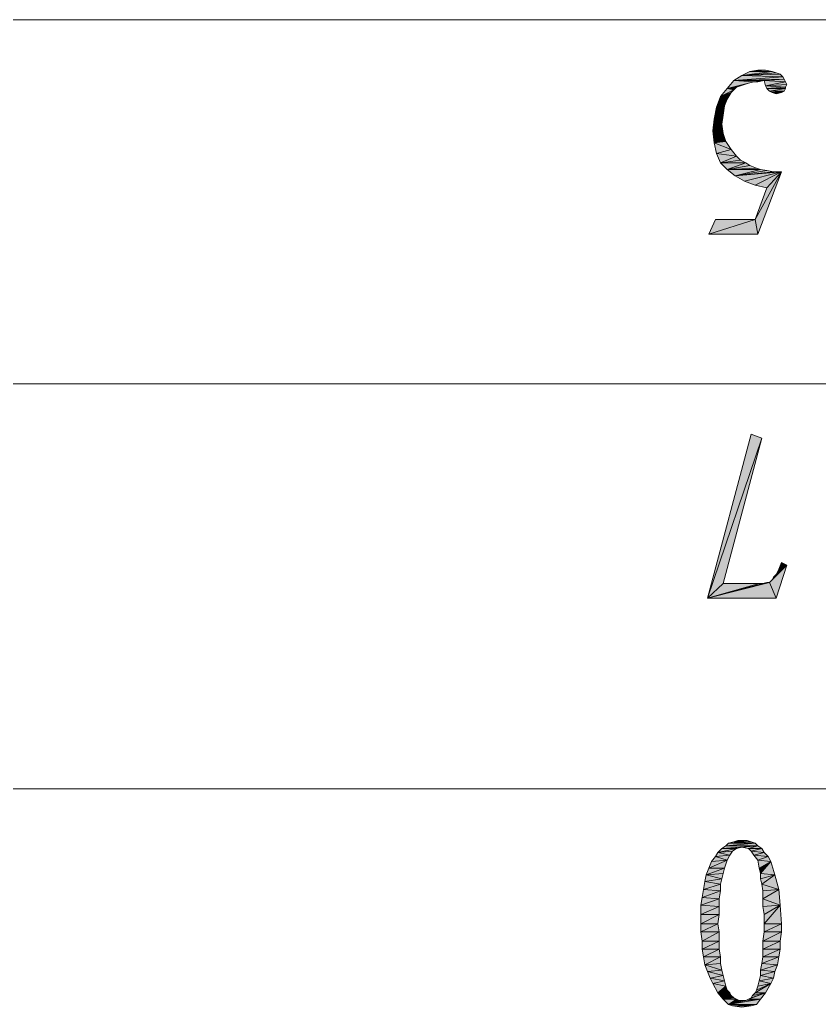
# Model space of a CAD drawing. Header units: inches. Extents: x 11 to 682, y 148 to 1119.
# Drawn here: x 213.81 to 250.05, y 216.9 to 261.66 of the extents above; entities that cross this region are included whole.
import ezdxf

# ---------------------------------------------------------------- set-up
doc = ezdxf.new("R2010")
doc.units = ezdxf.units.IN
doc.header["$MEASUREMENT"] = 0
doc.layers.add('图层 1', color=7, linetype='Continuous')

msp = doc.modelspace()

# ---------------------------------------------------------------- hatches: boundary and pattern name
at = {"layer": '图层 1', "true_color": 0xffffff}
for points in [[(247.92, 259.32), (248.1, 259.26), (246.54, 259.14)], [(247.92, 259.32), (246.54, 259.14), (246.9, 259.32)], [(248.1, 259.26), (248.28, 259.2), (246.54, 259.14)], [(246.54, 259.14), (248.28, 259.2), (248.4, 259.08)], [(246.9, 259.32), (247.62, 259.38), (247.92, 259.32)], [(247.62, 259.38), (246.9, 259.32), (247.26, 259.38)], [(247.08, 258.84), (245.88, 258.54), (246.18, 258.9)], [(246.84, 258.78), (246.66, 258.72), (245.88, 258.54)], [(246.66, 258.72), (246.48, 258.66), (245.88, 258.54)], [(248.4, 259.08), (246.18, 258.9), (246.54, 259.14)], [(248.4, 259.08), (248.46, 258.96), (246.18, 258.9)], [(247.56, 258.9), (246.18, 258.9), (248.46, 258.96)], [(246.18, 258.9), (247.56, 258.9), (247.08, 258.84)], [(247.08, 258.84), (247.56, 258.9), (247.26, 258.84)], [(247.56, 258.9), (248.46, 258.96), (248.52, 258.84)], [(248.52, 258.84), (247.62, 258.66), (247.56, 258.9)], [(248.52, 258.84), (248.58, 258.72), (247.62, 258.66)], [(247.62, 258.66), (248.58, 258.72), (248.52, 258.6)], [(246.18, 258.48), (245.58, 258.18), (245.88, 258.54)], [(246.18, 258.48), (246.06, 258.36), (245.58, 258.18)], [(245.58, 258.18), (246.06, 258.36), (245.88, 258.06)], [(246.48, 258.66), (246.3, 258.6), (245.88, 258.54)], [(245.88, 258.54), (246.3, 258.6), (246.18, 258.48)], [(248.52, 258.6), (247.68, 258.54), (247.62, 258.66)], [(247.68, 258.54), (248.52, 258.6), (248.52, 258.54)], [(248.52, 258.54), (247.8, 258.42), (247.68, 258.54)], [(247.8, 258.42), (248.52, 258.54), (248.46, 258.42)], [(248.46, 258.42), (247.92, 258.36), (247.8, 258.42)], [(247.92, 258.36), (248.46, 258.42), (248.34, 258.36)], [(248.34, 258.36), (248.1, 258.3), (247.92, 258.36)], [(245.88, 258.06), (245.4, 257.7), (245.58, 258.18)], [(245.88, 258.06), (245.76, 257.76), (245.4, 257.7)], [(245.7, 257.34), (245.28, 257.16), (245.4, 257.7)], [(245.4, 257.7), (245.76, 257.76), (245.7, 257.34)], [(245.64, 256.92), (245.22, 256.62), (245.28, 257.16)], [(245.28, 257.16), (245.7, 257.34), (245.64, 256.92)], [(245.22, 256.62), (245.64, 256.92), (245.7, 256.5)], [(245.7, 256.5), (245.28, 256.08), (245.22, 256.62)], [(245.7, 256.5), (245.82, 256.14), (245.28, 256.08)], [(245.28, 256.08), (245.82, 256.14), (246.06, 255.78)], [(246.06, 255.78), (245.4, 255.6), (245.28, 256.08)], [(245.4, 255.6), (246.06, 255.78), (246.3, 255.48)], [(246.3, 255.48), (245.58, 255.18), (245.4, 255.6)], [(246.3, 255.48), (246.48, 255.3), (245.58, 255.18)], [(245.58, 255.18), (246.48, 255.3), (246.72, 255.18)], [(246.72, 255.18), (245.88, 254.88), (245.58, 255.18)], [(246.72, 255.18), (246.9, 255.06), (245.88, 254.88)], [(246.9, 255.06), (247.2, 254.94), (245.88, 254.88)], [(245.88, 254.88), (247.2, 254.94), (247.38, 254.88)], [(247.38, 254.88), (246.24, 254.58), (245.88, 254.88)], [(247.38, 254.88), (247.68, 254.82), (246.24, 254.58)], [(247.68, 254.82), (247.98, 254.76), (246.24, 254.58)], [(246.66, 254.34), (246.24, 254.58), (248.34, 254.76)], [(247.98, 254.76), (248.34, 254.76), (246.24, 254.58)], [(247.14, 254.16), (246.66, 254.34), (248.34, 254.76)], [(247.68, 254.04), (247.14, 254.16), (248.34, 254.76)], [(247.14, 252.6), (247.68, 254.04), (248.34, 254.76)], [(247.14, 252.6), (248.34, 254.76), (247.26, 251.94)], [(247.14, 252.6), (245.04, 251.94), (245.34, 252.6)], [(247.26, 251.94), (245.04, 251.94), (247.14, 252.6)], [(247.44, 242.7), (244.98, 235.44), (246.96, 242.88)], [(247.44, 242.7), (245.7, 236.1), (244.98, 235.44)], [(247.8, 236.16), (248.58, 236.94), (248.1, 235.44)], [(247.92, 236.28), (247.98, 236.4), (248.58, 236.94)], [(247.98, 236.4), (248.1, 236.52), (248.58, 236.94)], [(248.1, 236.52), (248.22, 236.76), (248.58, 236.94)], [(248.58, 236.94), (248.22, 236.76), (248.34, 237.06)], [(244.98, 235.44), (247.5, 236.1), (247.8, 236.16)], [(248.1, 235.44), (244.98, 235.44), (247.8, 236.16)], [(247.32, 236.1), (247.5, 236.1), (244.98, 235.44)], [(245.7, 236.1), (247.32, 236.1), (244.98, 235.44)], [(247.8, 236.16), (247.5, 236.1), (247.68, 236.16)], [(245.82, 224.22), (247.14, 224.34), (247.26, 224.22)], [(247.14, 224.34), (245.82, 224.22), (245.94, 224.34)], [(245.94, 224.34), (246.96, 224.4), (247.14, 224.34)], [(246.96, 224.4), (245.94, 224.34), (246.18, 224.4)], [(246.18, 224.4), (246.78, 224.46), (246.96, 224.4)], [(246.54, 224.46), (246.78, 224.46), (246.18, 224.4)], [(246.54, 224.46), (246.18, 224.4), (246.36, 224.46)], [(246, 223.8), (245.34, 223.74), (245.46, 223.92)], [(245.34, 223.74), (246, 223.8), (245.88, 223.56)], [(246.3, 224.1), (246.12, 223.98), (245.46, 223.92)], [(246.3, 224.1), (245.46, 223.92), (245.64, 224.1)], [(245.46, 223.92), (246.12, 223.98), (246, 223.8)], [(247.26, 224.22), (246.54, 224.16), (245.64, 224.1)], [(247.26, 224.22), (245.64, 224.1), (245.82, 224.22)], [(245.64, 224.1), (246.54, 224.16), (246.3, 224.1)], [(246.84, 224.1), (246.54, 224.16), (247.26, 224.22)], [(246.84, 224.1), (247.26, 224.22), (247.44, 224.1)], [(247.44, 224.1), (246.96, 223.98), (246.84, 224.1)], [(246.96, 223.98), (247.44, 224.1), (247.56, 223.92)], [(247.56, 223.92), (247.08, 223.8), (246.96, 223.98)], [(247.08, 223.8), (247.56, 223.92), (247.74, 223.74)], [(247.74, 223.74), (247.26, 223.56), (247.08, 223.8)], [(245.04, 223.2), (245.16, 223.5), (245.88, 223.56)], [(245.04, 223.2), (245.88, 223.56), (245.76, 223.2)], [(245.88, 223.56), (245.16, 223.5), (245.34, 223.74)], [(247.26, 223.56), (247.74, 223.74), (247.86, 223.5)], [(247.86, 223.5), (247.32, 223.2), (247.26, 223.56)], [(247.38, 222.96), (247.32, 223.2), (247.86, 223.5)], [(247.38, 222.96), (247.86, 223.5), (248.04, 222.9)], [(245.76, 223.2), (245.7, 222.96), (244.92, 222.9)], [(245.76, 223.2), (244.92, 222.9), (245.04, 223.2)], [(244.92, 222.9), (245.7, 222.96), (245.64, 222.72)], [(248.04, 222.9), (247.38, 222.72), (247.38, 222.96)], [(245.58, 222.48), (244.8, 222.24), (244.86, 222.6)], [(244.8, 222.24), (245.58, 222.48), (245.58, 222.18)], [(245.64, 222.72), (244.86, 222.6), (244.92, 222.9)], [(244.86, 222.6), (245.64, 222.72), (245.58, 222.48)], [(247.44, 222.48), (247.38, 222.72), (248.04, 222.9)], [(247.44, 222.48), (248.04, 222.9), (248.22, 222.24)], [(248.22, 222.24), (247.5, 222.18), (247.44, 222.48)], [(245.58, 222.18), (244.74, 221.88), (244.8, 222.24)], [(244.74, 221.88), (245.58, 222.18), (245.52, 221.82)], [(247.5, 221.82), (247.5, 222.18), (248.22, 222.24)], [(247.5, 221.82), (248.22, 222.24), (248.28, 221.52)], [(245.52, 221.82), (244.68, 221.52), (244.74, 221.88)], [(244.68, 221.52), (245.52, 221.82), (245.52, 221.46)], [(248.28, 221.52), (247.5, 221.46), (247.5, 221.82)], [(245.52, 221.46), (244.68, 221.1), (244.68, 221.52)], [(244.68, 221.1), (245.52, 221.46), (245.52, 221.1)], [(247.56, 221.1), (247.5, 221.46), (248.28, 221.52)], [(247.56, 220.68), (247.56, 221.1), (248.28, 221.52)], [(247.56, 220.68), (248.28, 221.52), (248.34, 220.68)], [(244.68, 220.68), (245.52, 221.1), (245.46, 220.68)], [(245.52, 221.1), (244.68, 220.68), (244.68, 221.1)], [(244.68, 220.32), (245.46, 220.68), (245.52, 220.32)], [(245.46, 220.68), (244.68, 220.32), (244.68, 220.68)], [(247.56, 220.32), (248.34, 220.68), (248.34, 220.32)], [(248.34, 220.68), (247.56, 220.32), (247.56, 220.68)], [(245.52, 220.32), (244.74, 219.9), (244.68, 220.32)], [(244.74, 219.9), (245.52, 220.32), (245.52, 219.9)], [(247.5, 219.9), (248.34, 220.32), (248.28, 219.9)], [(248.34, 220.32), (247.5, 219.9), (247.56, 220.32)], [(244.74, 219.54), (245.52, 219.9), (245.52, 219.54)], [(245.52, 219.9), (244.74, 219.54), (244.74, 219.9)], [(247.5, 219.54), (248.28, 219.9), (248.28, 219.54)], [(248.28, 219.9), (247.5, 219.54), (247.5, 219.9)], [(245.52, 219.54), (244.8, 219.18), (244.74, 219.54)], [(244.8, 219.18), (245.52, 219.54), (245.58, 219.18)], [(247.5, 219.18), (248.28, 219.54), (248.22, 219.18)], [(248.28, 219.54), (247.5, 219.18), (247.5, 219.54)], [(245.58, 219.18), (244.86, 218.82), (244.8, 219.18)], [(245.58, 219.18), (245.58, 218.88), (244.86, 218.82)], [(244.86, 218.82), (245.58, 218.88), (245.64, 218.58)], [(248.16, 218.82), (247.38, 218.58), (247.44, 218.88)], [(247.44, 218.88), (248.22, 219.18), (248.16, 218.82)], [(248.22, 219.18), (247.44, 218.88), (247.5, 219.18)], [(245.64, 218.58), (244.98, 218.52), (244.86, 218.82)], [(244.98, 218.52), (245.64, 218.58), (245.7, 218.34)], [(245.7, 218.34), (245.1, 218.22), (244.98, 218.52)], [(247.38, 218.58), (248.16, 218.82), (248.04, 218.52)], [(248.04, 218.52), (247.38, 218.34), (247.38, 218.58)], [(247.38, 218.34), (248.04, 218.52), (247.98, 218.22)], [(245.1, 218.22), (245.7, 218.34), (245.76, 218.1)], [(245.76, 218.1), (245.22, 217.98), (245.1, 218.22)], [(245.22, 217.98), (245.76, 218.1), (245.82, 217.86)], [(245.82, 217.86), (245.46, 217.56), (245.22, 217.98)], [(247.14, 217.56), (247.2, 217.68), (247.86, 217.98)], [(247.14, 217.56), (247.86, 217.98), (247.62, 217.56)], [(247.2, 217.68), (247.26, 217.86), (247.86, 217.98)], [(247.86, 217.98), (247.26, 217.86), (247.32, 218.1)], [(247.98, 218.22), (247.32, 218.1), (247.38, 218.34)], [(247.32, 218.1), (247.98, 218.22), (247.86, 217.98)], [(245.82, 217.86), (245.88, 217.68), (245.46, 217.56)], [(245.46, 217.56), (245.88, 217.68), (246, 217.56)], [(246, 217.56), (245.7, 217.26), (245.46, 217.56)], [(246, 217.56), (246.06, 217.44), (245.7, 217.26)], [(246.84, 217.26), (246.96, 217.32), (247.62, 217.56)], [(246.84, 217.26), (247.62, 217.56), (247.38, 217.26)], [(246.96, 217.32), (247.02, 217.44), (247.62, 217.56)], [(247.62, 217.56), (247.02, 217.44), (247.14, 217.56)], [(246.06, 217.44), (246.18, 217.32), (245.7, 217.26)], [(245.7, 217.26), (246.18, 217.32), (246.3, 217.26)], [(246.3, 217.26), (245.94, 217.02), (245.7, 217.26)], [(245.94, 217.02), (246.72, 217.2), (247.38, 217.26)], [(245.94, 217.02), (247.38, 217.26), (247.2, 217.02)], [(246.3, 217.26), (246.42, 217.2), (245.94, 217.02)], [(246.54, 217.2), (246.72, 217.2), (245.94, 217.02)], [(246.42, 217.2), (246.54, 217.2), (245.94, 217.02)], [(247.38, 217.26), (246.72, 217.2), (246.84, 217.26)], [(247.2, 217.02), (246.12, 216.96), (245.94, 217.02)], [(246.12, 216.96), (247.2, 217.02), (246.96, 216.96)], [(246.96, 216.96), (246.54, 216.9), (246.12, 216.96)]]:
    msp.add_hatch(color=7, dxfattribs=at).paths.add_polyline_path(points)
h = msp.add_hatch(color=7, dxfattribs=at)
edge = h.paths.add_edge_path()
edge.add_spline(control_points=[(247.08, 258.84), (247.08, 258.84), (245.88, 258.54), (245.88, 258.54), (245.88, 258.54), (247.08, 258.84), (247.08, 258.84)], knot_values=[0, 0, 0, 0, 1, 1, 1, 2, 2, 2, 2], degree=3, periodic=0)
edge.add_line((247.08, 258.84), (247.08, 258.84))
h = msp.add_hatch(color=7, dxfattribs=at)
edge = h.paths.add_edge_path()
edge.add_spline(control_points=[(247.8, 236.16), (247.8, 236.16), (248.58, 236.94), (248.58, 236.94), (248.58, 236.94), (247.8, 236.16), (247.8, 236.16)], knot_values=[0, 0, 0, 0, 1, 1, 1, 2, 2, 2, 2], degree=3, periodic=0)
edge.add_line((247.8, 236.16), (247.8, 236.16))

# ---------------------------------------------------------------- linework, layer by layer
at = {"layer": '图层 1', "color": 7, "lineweight": 18, "true_color": 0xffffff}
for points in [[(176.46, 261.66), (249.54, 261.66), (322.62, 261.66)], [(160.5, 245.16), (249.54, 245.16)], [(249.54, 245.16), (338.58, 245.16)], [(143.28, 226.8), (249.54, 226.8)], [(249.54, 226.8), (355.86, 226.8)]]:
    msp.add_lwpolyline(points, dxfattribs=at)
at = {"layer": '图层 1', "lineweight": 0}
for points in [[(247.92, 259.32), (248.1, 259.26), (246.54, 259.14), (247.92, 259.32)], [(247.92, 259.32), (246.54, 259.14), (246.9, 259.32), (247.92, 259.32)], [(248.1, 259.26), (248.28, 259.2), (246.54, 259.14), (248.1, 259.26)], [(246.54, 259.14), (248.28, 259.2), (248.4, 259.08), (246.54, 259.14)], [(246.9, 259.32), (247.62, 259.38), (247.92, 259.32), (246.9, 259.32)], [(247.62, 259.38), (246.9, 259.32), (247.26, 259.38), (247.62, 259.38)], [(247.08, 258.84), (245.88, 258.54), (246.18, 258.9), (247.08, 258.84)], [(246.84, 258.78), (246.66, 258.72), (245.88, 258.54), (246.84, 258.78)], [(246.66, 258.72), (246.48, 258.66), (245.88, 258.54), (246.66, 258.72)], [(248.4, 259.08), (246.18, 258.9), (246.54, 259.14), (248.4, 259.08)], [(248.4, 259.08), (248.46, 258.96), (246.18, 258.9), (248.4, 259.08)], [(247.56, 258.9), (246.18, 258.9), (248.46, 258.96), (247.56, 258.9)], [(246.18, 258.9), (247.56, 258.9), (247.08, 258.84), (246.18, 258.9)], [(247.08, 258.84), (247.56, 258.9), (247.26, 258.84), (247.08, 258.84)], [(247.56, 258.9), (248.46, 258.96), (248.52, 258.84), (247.56, 258.9)], [(248.52, 258.84), (247.62, 258.66), (247.56, 258.9), (248.52, 258.84)], [(248.52, 258.84), (248.58, 258.72), (247.62, 258.66), (248.52, 258.84)], [(247.62, 258.66), (248.58, 258.72), (248.52, 258.6), (247.62, 258.66)], [(246.18, 258.48), (245.58, 258.18), (245.88, 258.54), (246.18, 258.48)], [(246.18, 258.48), (246.06, 258.36), (245.58, 258.18), (246.18, 258.48)], [(245.58, 258.18), (246.06, 258.36), (245.88, 258.06), (245.58, 258.18)], [(246.48, 258.66), (246.3, 258.6), (245.88, 258.54), (246.48, 258.66)], [(245.88, 258.54), (246.3, 258.6), (246.18, 258.48), (245.88, 258.54)], [(248.52, 258.6), (247.68, 258.54), (247.62, 258.66), (248.52, 258.6)], [(247.68, 258.54), (248.52, 258.6), (248.52, 258.54), (247.68, 258.54)], [(248.52, 258.54), (247.8, 258.42), (247.68, 258.54), (248.52, 258.54)], [(247.8, 258.42), (248.52, 258.54), (248.46, 258.42), (247.8, 258.42)], [(248.46, 258.42), (247.92, 258.36), (247.8, 258.42), (248.46, 258.42)], [(247.92, 258.36), (248.46, 258.42), (248.34, 258.36), (247.92, 258.36)], [(248.34, 258.36), (248.1, 258.3), (247.92, 258.36), (248.34, 258.36)], [(245.88, 258.06), (245.4, 257.7), (245.58, 258.18), (245.88, 258.06)], [(245.88, 258.06), (245.76, 257.76), (245.4, 257.7), (245.88, 258.06)], [(245.7, 257.34), (245.28, 257.16), (245.4, 257.7), (245.7, 257.34)], [(245.4, 257.7), (245.76, 257.76), (245.7, 257.34), (245.4, 257.7)], [(245.64, 256.92), (245.22, 256.62), (245.28, 257.16), (245.64, 256.92)], [(245.28, 257.16), (245.7, 257.34), (245.64, 256.92), (245.28, 257.16)], [(245.22, 256.62), (245.64, 256.92), (245.7, 256.5), (245.22, 256.62)], [(245.7, 256.5), (245.28, 256.08), (245.22, 256.62), (245.7, 256.5)], [(245.7, 256.5), (245.82, 256.14), (245.28, 256.08), (245.7, 256.5)], [(245.28, 256.08), (245.82, 256.14), (246.06, 255.78), (245.28, 256.08)], [(246.06, 255.78), (245.4, 255.6), (245.28, 256.08), (246.06, 255.78)], [(245.4, 255.6), (246.06, 255.78), (246.3, 255.48), (245.4, 255.6)], [(246.3, 255.48), (245.58, 255.18), (245.4, 255.6), (246.3, 255.48)], [(246.3, 255.48), (246.48, 255.3), (245.58, 255.18), (246.3, 255.48)], [(245.58, 255.18), (246.48, 255.3), (246.72, 255.18), (245.58, 255.18)], [(246.72, 255.18), (245.88, 254.88), (245.58, 255.18), (246.72, 255.18)], [(246.72, 255.18), (246.9, 255.06), (245.88, 254.88), (246.72, 255.18)], [(246.9, 255.06), (247.2, 254.94), (245.88, 254.88), (246.9, 255.06)], [(245.88, 254.88), (247.2, 254.94), (247.38, 254.88), (245.88, 254.88)], [(247.38, 254.88), (246.24, 254.58), (245.88, 254.88), (247.38, 254.88)], [(247.38, 254.88), (247.68, 254.82), (246.24, 254.58), (247.38, 254.88)], [(247.68, 254.82), (247.98, 254.76), (246.24, 254.58), (247.68, 254.82)], [(246.66, 254.34), (246.24, 254.58), (248.34, 254.76), (246.66, 254.34)], [(247.98, 254.76), (248.34, 254.76), (246.24, 254.58), (247.98, 254.76)], [(247.14, 254.16), (246.66, 254.34), (248.34, 254.76), (247.14, 254.16)], [(247.68, 254.04), (247.14, 254.16), (248.34, 254.76), (247.68, 254.04)], [(247.14, 252.6), (247.68, 254.04), (248.34, 254.76), (247.14, 252.6)], [(247.14, 252.6), (248.34, 254.76), (247.26, 251.94), (247.14, 252.6)], [(247.14, 252.6), (245.04, 251.94), (245.34, 252.6), (247.14, 252.6)], [(247.26, 251.94), (245.04, 251.94), (247.14, 252.6), (247.26, 251.94)], [(247.44, 242.7), (244.98, 235.44), (246.96, 242.88), (247.44, 242.7)], [(247.44, 242.7), (245.7, 236.1), (244.98, 235.44), (247.44, 242.7)], [(247.8, 236.16), (248.58, 236.94), (248.1, 235.44), (247.8, 236.16)], [(247.92, 236.28), (247.98, 236.4), (248.58, 236.94), (247.92, 236.28)], [(247.98, 236.4), (248.1, 236.52), (248.58, 236.94), (247.98, 236.4)], [(248.1, 236.52), (248.22, 236.76), (248.58, 236.94), (248.1, 236.52)], [(248.58, 236.94), (248.22, 236.76), (248.34, 237.06), (248.58, 236.94)], [(244.98, 235.44), (247.5, 236.1), (247.8, 236.16), (244.98, 235.44)], [(248.1, 235.44), (244.98, 235.44), (247.8, 236.16), (248.1, 235.44)], [(247.32, 236.1), (247.5, 236.1), (244.98, 235.44), (247.32, 236.1)], [(245.7, 236.1), (247.32, 236.1), (244.98, 235.44), (245.7, 236.1)], [(247.8, 236.16), (247.5, 236.1), (247.68, 236.16), (247.8, 236.16)], [(245.82, 224.22), (247.14, 224.34), (247.26, 224.22), (245.82, 224.22)], [(247.14, 224.34), (245.82, 224.22), (245.94, 224.34), (247.14, 224.34)], [(245.94, 224.34), (246.96, 224.4), (247.14, 224.34), (245.94, 224.34)], [(246.96, 224.4), (245.94, 224.34), (246.18, 224.4), (246.96, 224.4)], [(246.18, 224.4), (246.78, 224.46), (246.96, 224.4), (246.18, 224.4)], [(246.54, 224.46), (246.78, 224.46), (246.18, 224.4), (246.54, 224.46)], [(246.54, 224.46), (246.18, 224.4), (246.36, 224.46), (246.54, 224.46)], [(246, 223.8), (245.34, 223.74), (245.46, 223.92), (246, 223.8)], [(245.34, 223.74), (246, 223.8), (245.88, 223.56), (245.34, 223.74)], [(246.3, 224.1), (246.12, 223.98), (245.46, 223.92), (246.3, 224.1)], [(246.3, 224.1), (245.46, 223.92), (245.64, 224.1), (246.3, 224.1)], [(245.46, 223.92), (246.12, 223.98), (246, 223.8), (245.46, 223.92)], [(247.26, 224.22), (246.54, 224.16), (245.64, 224.1), (247.26, 224.22)], [(247.26, 224.22), (245.64, 224.1), (245.82, 224.22), (247.26, 224.22)], [(245.64, 224.1), (246.54, 224.16), (246.3, 224.1), (245.64, 224.1)], [(246.84, 224.1), (246.54, 224.16), (247.26, 224.22), (246.84, 224.1)], [(246.84, 224.1), (247.26, 224.22), (247.44, 224.1), (246.84, 224.1)], [(247.44, 224.1), (246.96, 223.98), (246.84, 224.1), (247.44, 224.1)], [(246.96, 223.98), (247.44, 224.1), (247.56, 223.92), (246.96, 223.98)], [(247.56, 223.92), (247.08, 223.8), (246.96, 223.98), (247.56, 223.92)], [(247.08, 223.8), (247.56, 223.92), (247.74, 223.74), (247.08, 223.8)], [(247.74, 223.74), (247.26, 223.56), (247.08, 223.8), (247.74, 223.74)], [(245.04, 223.2), (245.16, 223.5), (245.88, 223.56), (245.04, 223.2)], [(245.04, 223.2), (245.88, 223.56), (245.76, 223.2), (245.04, 223.2)], [(245.88, 223.56), (245.16, 223.5), (245.34, 223.74), (245.88, 223.56)], [(247.26, 223.56), (247.74, 223.74), (247.86, 223.5), (247.26, 223.56)], [(247.86, 223.5), (247.32, 223.2), (247.26, 223.56), (247.86, 223.5)], [(247.38, 222.96), (247.32, 223.2), (247.86, 223.5), (247.38, 222.96)], [(247.38, 222.96), (247.86, 223.5), (248.04, 222.9), (247.38, 222.96)], [(245.76, 223.2), (245.7, 222.96), (244.92, 222.9), (245.76, 223.2)], [(245.76, 223.2), (244.92, 222.9), (245.04, 223.2), (245.76, 223.2)], [(244.92, 222.9), (245.7, 222.96), (245.64, 222.72), (244.92, 222.9)], [(248.04, 222.9), (247.38, 222.72), (247.38, 222.96), (248.04, 222.9)], [(245.58, 222.48), (244.8, 222.24), (244.86, 222.6), (245.58, 222.48)], [(244.8, 222.24), (245.58, 222.48), (245.58, 222.18), (244.8, 222.24)], [(245.64, 222.72), (244.86, 222.6), (244.92, 222.9), (245.64, 222.72)], [(244.86, 222.6), (245.64, 222.72), (245.58, 222.48), (244.86, 222.6)], [(247.44, 222.48), (247.38, 222.72), (248.04, 222.9), (247.44, 222.48)], [(247.44, 222.48), (248.04, 222.9), (248.22, 222.24), (247.44, 222.48)], [(248.22, 222.24), (247.5, 222.18), (247.44, 222.48), (248.22, 222.24)], [(245.58, 222.18), (244.74, 221.88), (244.8, 222.24), (245.58, 222.18)], [(244.74, 221.88), (245.58, 222.18), (245.52, 221.82), (244.74, 221.88)], [(247.5, 221.82), (247.5, 222.18), (248.22, 222.24), (247.5, 221.82)], [(247.5, 221.82), (248.22, 222.24), (248.28, 221.52), (247.5, 221.82)], [(245.52, 221.82), (244.68, 221.52), (244.74, 221.88), (245.52, 221.82)], [(244.68, 221.52), (245.52, 221.82), (245.52, 221.46), (244.68, 221.52)], [(248.28, 221.52), (247.5, 221.46), (247.5, 221.82), (248.28, 221.52)], [(245.52, 221.46), (244.68, 221.1), (244.68, 221.52), (245.52, 221.46)], [(244.68, 221.1), (245.52, 221.46), (245.52, 221.1), (244.68, 221.1)], [(247.56, 221.1), (247.5, 221.46), (248.28, 221.52), (247.56, 221.1)], [(247.56, 220.68), (247.56, 221.1), (248.28, 221.52), (247.56, 220.68)], [(247.56, 220.68), (248.28, 221.52), (248.34, 220.68), (247.56, 220.68)], [(244.68, 220.68), (245.52, 221.1), (245.46, 220.68), (244.68, 220.68)], [(245.52, 221.1), (244.68, 220.68), (244.68, 221.1), (245.52, 221.1)], [(244.68, 220.32), (245.46, 220.68), (245.52, 220.32), (244.68, 220.32)], [(245.46, 220.68), (244.68, 220.32), (244.68, 220.68), (245.46, 220.68)], [(247.56, 220.32), (248.34, 220.68), (248.34, 220.32), (247.56, 220.32)], [(248.34, 220.68), (247.56, 220.32), (247.56, 220.68), (248.34, 220.68)], [(245.52, 220.32), (244.74, 219.9), (244.68, 220.32), (245.52, 220.32)], [(244.74, 219.9), (245.52, 220.32), (245.52, 219.9), (244.74, 219.9)], [(247.5, 219.9), (248.34, 220.32), (248.28, 219.9), (247.5, 219.9)], [(248.34, 220.32), (247.5, 219.9), (247.56, 220.32), (248.34, 220.32)], [(244.74, 219.54), (245.52, 219.9), (245.52, 219.54), (244.74, 219.54)], [(245.52, 219.9), (244.74, 219.54), (244.74, 219.9), (245.52, 219.9)], [(247.5, 219.54), (248.28, 219.9), (248.28, 219.54), (247.5, 219.54)], [(248.28, 219.9), (247.5, 219.54), (247.5, 219.9), (248.28, 219.9)], [(245.52, 219.54), (244.8, 219.18), (244.74, 219.54), (245.52, 219.54)], [(244.8, 219.18), (245.52, 219.54), (245.58, 219.18), (244.8, 219.18)], [(247.5, 219.18), (248.28, 219.54), (248.22, 219.18), (247.5, 219.18)], [(248.28, 219.54), (247.5, 219.18), (247.5, 219.54), (248.28, 219.54)], [(245.58, 219.18), (244.86, 218.82), (244.8, 219.18), (245.58, 219.18)], [(245.58, 219.18), (245.58, 218.88), (244.86, 218.82), (245.58, 219.18)], [(244.86, 218.82), (245.58, 218.88), (245.64, 218.58), (244.86, 218.82)], [(248.16, 218.82), (247.38, 218.58), (247.44, 218.88), (248.16, 218.82)], [(247.44, 218.88), (248.22, 219.18), (248.16, 218.82), (247.44, 218.88)], [(248.22, 219.18), (247.44, 218.88), (247.5, 219.18), (248.22, 219.18)], [(245.64, 218.58), (244.98, 218.52), (244.86, 218.82), (245.64, 218.58)], [(244.98, 218.52), (245.64, 218.58), (245.7, 218.34), (244.98, 218.52)], [(245.7, 218.34), (245.1, 218.22), (244.98, 218.52), (245.7, 218.34)], [(247.38, 218.58), (248.16, 218.82), (248.04, 218.52), (247.38, 218.58)], [(248.04, 218.52), (247.38, 218.34), (247.38, 218.58), (248.04, 218.52)], [(247.38, 218.34), (248.04, 218.52), (247.98, 218.22), (247.38, 218.34)], [(245.1, 218.22), (245.7, 218.34), (245.76, 218.1), (245.1, 218.22)], [(245.76, 218.1), (245.22, 217.98), (245.1, 218.22), (245.76, 218.1)], [(245.22, 217.98), (245.76, 218.1), (245.82, 217.86), (245.22, 217.98)], [(245.82, 217.86), (245.46, 217.56), (245.22, 217.98), (245.82, 217.86)], [(247.14, 217.56), (247.2, 217.68), (247.86, 217.98), (247.14, 217.56)], [(247.14, 217.56), (247.86, 217.98), (247.62, 217.56), (247.14, 217.56)], [(247.2, 217.68), (247.26, 217.86), (247.86, 217.98), (247.2, 217.68)], [(247.86, 217.98), (247.26, 217.86), (247.32, 218.1), (247.86, 217.98)], [(247.98, 218.22), (247.32, 218.1), (247.38, 218.34), (247.98, 218.22)], [(247.32, 218.1), (247.98, 218.22), (247.86, 217.98), (247.32, 218.1)], [(245.82, 217.86), (245.88, 217.68), (245.46, 217.56), (245.82, 217.86)], [(245.46, 217.56), (245.88, 217.68), (246, 217.56), (245.46, 217.56)], [(246, 217.56), (245.7, 217.26), (245.46, 217.56), (246, 217.56)], [(246, 217.56), (246.06, 217.44), (245.7, 217.26), (246, 217.56)], [(246.84, 217.26), (246.96, 217.32), (247.62, 217.56), (246.84, 217.26)], [(246.84, 217.26), (247.62, 217.56), (247.38, 217.26), (246.84, 217.26)], [(246.96, 217.32), (247.02, 217.44), (247.62, 217.56), (246.96, 217.32)], [(247.62, 217.56), (247.02, 217.44), (247.14, 217.56), (247.62, 217.56)], [(246.06, 217.44), (246.18, 217.32), (245.7, 217.26), (246.06, 217.44)], [(245.7, 217.26), (246.18, 217.32), (246.3, 217.26), (245.7, 217.26)], [(246.3, 217.26), (245.94, 217.02), (245.7, 217.26), (246.3, 217.26)], [(245.94, 217.02), (246.72, 217.2), (247.38, 217.26), (245.94, 217.02)], [(245.94, 217.02), (247.38, 217.26), (247.2, 217.02), (245.94, 217.02)], [(246.3, 217.26), (246.42, 217.2), (245.94, 217.02), (246.3, 217.26)], [(246.54, 217.2), (246.72, 217.2), (245.94, 217.02), (246.54, 217.2)], [(246.42, 217.2), (246.54, 217.2), (245.94, 217.02), (246.42, 217.2)], [(247.38, 217.26), (246.72, 217.2), (246.84, 217.26), (247.38, 217.26)], [(247.2, 217.02), (246.12, 216.96), (245.94, 217.02), (247.2, 217.02)], [(246.12, 216.96), (247.2, 217.02), (246.96, 216.96), (246.12, 216.96)], [(246.96, 216.96), (246.54, 216.9), (246.12, 216.96), (246.96, 216.96)]]:
    msp.add_lwpolyline(points, dxfattribs=at)
for points in [[(247.08, 258.84), (247.08, 258.84), (245.88, 258.54), (245.88, 258.54), (245.88, 258.54), (247.08, 258.84), (247.08, 258.84)], [(247.8, 236.16), (247.8, 236.16), (248.58, 236.94), (248.58, 236.94), (248.58, 236.94), (247.8, 236.16), (247.8, 236.16)]]:
    msp.add_open_spline(points, degree=3, knots=[0, 0, 0, 0, 1, 1, 1, 2, 2, 2, 2], dxfattribs=at)

doc.saveas('drawing.dxf')
